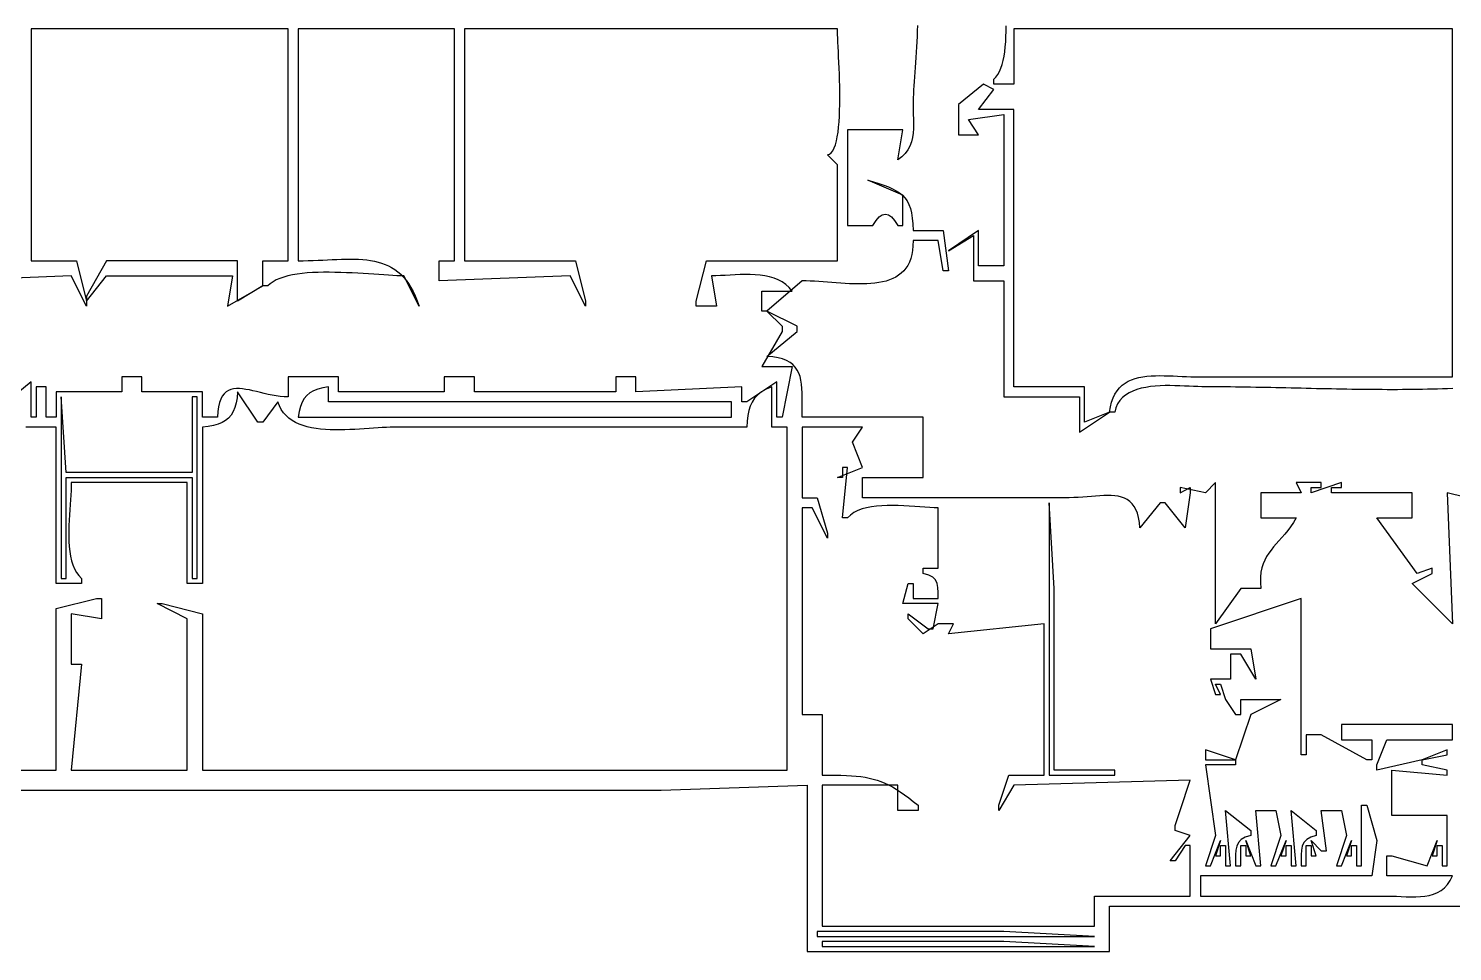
# Model space of a CAD drawing. Header units: metres. Extents: x 159 to 1083, y 118 to 729.
# Drawn here: x 442.5 to 725, y 336 to 519.1 of the extents above; entities that cross this region are included whole.
import ezdxf

# ---------------------------------------------------------------- set-up
doc = ezdxf.new("R2010")
doc.units = ezdxf.units.M

msp = doc.modelspace()

# ---------------------------------------------------------------- linework, layer by layer
for p, q in [((494, 519), (443, 519)), ((443, 519), (443, 473)), ((494, 473), (494, 519)), ((527, 519), (496, 519)), ((496, 519), (496, 473)), ((527, 473), (527, 519)), ((603, 519), (529, 519)), ((529, 519), (529, 473)), ((603.007, 518.4942), (603, 519)), ((603.0266, 517.8755), (603.007, 518.4942)), ((603.0567, 517.1535), (603.0266, 517.8755)), ((603.0951, 516.338), (603.0567, 517.1535)), ((618.8049, 517.5131), (618.7538, 516.4518)), ((618.8472, 518.5807), (618.8049, 517.5131)), ((618.8789, 519.6515), (618.8472, 518.5807)), ((636.3779, 516.4124), (636.4312, 517.4442)), ((636.4312, 517.4442), (636.4594, 518.5093)), ((636.4594, 518.5093), (636.4646, 519.603)), ((725, 519), (638, 519)), ((638, 519), (638, 508)), ((725, 450), (725, 519)), ((603.1398, 515.4387), (603.0951, 516.338)), ((603.1886, 514.4653), (603.1398, 515.4387)), ((603.2393, 513.4276), (603.1886, 514.4653)), ((618.631, 514.3606), (618.5627, 513.3369)), ((618.6953, 515.3999), (618.631, 514.3606)), ((618.7538, 516.4518), (618.6953, 515.3999)), ((636.0463, 513.5662), (636.1875, 514.4686)), ((636.1875, 514.4686), (636.2974, 515.419)), ((636.2974, 515.419), (636.3779, 516.4124)), ((603.2899, 512.3353), (603.2393, 513.4276)), ((603.3383, 511.1981), (603.2899, 512.3353)), ((618.4919, 512.332), (618.4202, 511.349)), ((618.5627, 513.3369), (618.4919, 512.332)), ((635.4128, 511.1953), (635.661, 511.9247)), ((635.661, 511.9247), (635.8715, 512.7166)), ((635.8715, 512.7166), (636.0463, 513.5662)), ((603.3822, 510.0257), (603.3383, 511.1981)), ((603.4197, 508.8279), (603.3822, 510.0257)), ((603.4484, 507.6144), (603.4197, 508.8279)), ((618.2157, 508.5623), (618.1565, 507.6979)), ((618.2805, 509.461), (618.2157, 508.5623)), ((618.3492, 510.3909), (618.2805, 509.461)), ((618.4202, 511.349), (618.3492, 510.3909)), ((634, 509), (634.4204, 509.4307)), ((634, 508), (634, 509)), ((634.4204, 509.4307), (634.7946, 509.9435)), ((634.7946, 509.9435), (635.1247, 510.5333)), ((635.1247, 510.5333), (635.4128, 511.1953)), ((603.4665, 506.3949), (603.4484, 507.6144)), ((603.4716, 505.1792), (603.4665, 506.3949)), ((618.0612, 506.0846), (618.0283, 505.3419)), ((618.1045, 506.8709), (618.0612, 506.0846)), ((618.1565, 507.6979), (618.1045, 506.8709)), ((632, 508), (627, 504)), ((631, 503), (634, 507)), ((634, 507), (632, 508)), ((638, 508), (634, 508)), ((603.4347, 502.7979), (603.4617, 503.9769)), ((603.4617, 503.9769), (603.4716, 505.1792)), ((618.0073, 504.646), (618, 504)), ((618, 504), (618.0121, 503.0284)), ((618.0283, 505.3419), (618.0073, 504.646)), ((618.0121, 503.0284), (618.0387, 502.0584)), ((627, 504), (627, 498)), ((638, 503), (631, 503)), ((638, 448), (638, 503)), ((603.2295, 499.4972), (603.3207, 500.5483)), ((603.3207, 500.5483), (603.3884, 501.6517)), ((603.3884, 501.6517), (603.4347, 502.7979)), ((618.0387, 502.0584), (618.0648, 501.0951)), ((618.0754, 500.144), (618.0555, 499.2102)), ((618.0648, 501.0951), (618.0754, 500.144)), ((629, 501), (636, 502)), ((631, 498), (629, 501)), ((636, 502), (636, 472)), ((602.7936, 496.7556), (602.9681, 497.5911)), ((602.9681, 497.5911), (603.1127, 498.5082)), ((603.1127, 498.5082), (603.2295, 499.4972)), ((616, 499), (605, 499)), ((605, 499), (605, 480)), ((615, 493), (616, 499)), ((617.8643, 497.4159), (617.663, 496.566)), ((617.9901, 498.2991), (617.8643, 497.4159)), ((618.0555, 499.2102), (617.9901, 498.2991)), ((627, 498), (631, 498)), ((601.7542, 494.4236), (602.0695, 494.8356)), ((602.0695, 494.8356), (602.3464, 495.3681)), ((602.3464, 495.3681), (602.5871, 496.0113)), ((602.5871, 496.0113), (602.7936, 496.7556)), ((616.974, 494.987), (616.4564, 494.2685)), ((617.3712, 495.7546), (616.974, 494.987)), ((617.663, 496.566), (617.3712, 495.7546)), ((601, 494), (601.3984, 494.1418)), ((603, 492), (601, 494)), ((601.3984, 494.1418), (601.7542, 494.4236)), ((603, 473), (603, 492)), ((615.8034, 493.6044), (615, 493)), ((616.4564, 494.2685), (615.8034, 493.6044)), ((616, 486), (609, 489)), ((609, 489), (610.1607, 488.642)), ((610.1607, 488.642), (611.231, 488.3028)), ((611.231, 488.3028), (612.213, 487.9707)), ((612.213, 487.9707), (613.1092, 487.6342)), ((613.1092, 487.6342), (613.9218, 487.2814)), ((613.9218, 487.2814), (614.6531, 486.9008)), ((614.6531, 486.9008), (615.3054, 486.4808)), ((615.3054, 486.4808), (615.8809, 486.0095)), ((615.8809, 486.0095), (616.3821, 485.4755)), ((616, 480), (616, 486)), ((616.3821, 485.4755), (616.8112, 484.867)), ((616.8112, 484.867), (617.1704, 484.1725)), ((617.1704, 484.1725), (617.4622, 483.3801)), ((617.4622, 483.3801), (617.6887, 482.4783)), ((610, 480), (610.652, 480.9892)), ((610.652, 480.9892), (611.2809, 481.6958)), ((611.2809, 481.6958), (611.8943, 482.1197)), ((611.8943, 482.1197), (612.4999, 482.2611)), ((612.4999, 482.2611), (613.1055, 482.1197)), ((613.1055, 482.1197), (613.7189, 481.6958)), ((613.7189, 481.6958), (614.3478, 480.9892)), ((614.3478, 480.9892), (615, 480)), ((617.6887, 482.4783), (617.8523, 481.4555)), ((617.8523, 481.4555), (617.9553, 480.2999)), ((605, 480), (610, 480)), ((615, 480), (616, 480)), ((617.9553, 480.2999), (618, 479)), ((618, 479), (624, 479)), ((624, 479), (625, 471)), ((631, 479), (625, 475)), ((625, 475), (630, 478)), ((630, 478), (630, 469)), ((631, 472), (631, 479)), ((617.9027, 475.067), (617.7553, 474.2154)), ((617.9852, 475.9942), (617.9027, 475.067)), ((618, 477), (617.9852, 475.9942)), ((623, 477), (618, 477)), ((624, 471), (623, 477)), ((443, 473), (452, 473)), ((452, 473), (454, 465)), ((458, 473), (454, 466)), ((484, 473), (458, 473)), ((484, 465), (484, 473)), ((489, 468), (489, 473)), ((489, 473), (494, 473)), ((496, 473), (497.0073, 473.0076)), ((497.0073, 473.0076), (498.0025, 473.0286)), ((498.0025, 473.0286), (498.9849, 473.0598)), ((498.9849, 473.0598), (499.9542, 473.0985)), ((499.9542, 473.0985), (500.9097, 473.1414)), ((500.9097, 473.1414), (501.851, 473.1858)), ((501.851, 473.1858), (502.7775, 473.2285)), ((502.7775, 473.2285), (503.6887, 473.2667)), ((503.6887, 473.2667), (504.5842, 473.2972)), ((504.5842, 473.2972), (505.4633, 473.3172)), ((505.4633, 473.3172), (506.3257, 473.3237)), ((506.3257, 473.3237), (507.1707, 473.3136)), ((507.1707, 473.3136), (507.9978, 473.2841)), ((507.9978, 473.2841), (508.8066, 473.232)), ((508.8066, 473.232), (509.5965, 473.1544)), ((509.5965, 473.1544), (510.367, 473.0484)), ((510.367, 473.0484), (511.1176, 472.9109)), ((511.1176, 472.9109), (511.8478, 472.739)), ((511.8478, 472.739), (512.5571, 472.5297)), ((512.5571, 472.5297), (513.2449, 472.28)), ((513.2449, 472.28), (513.9107, 471.9869)), ((513.9107, 471.9869), (514.554, 471.6475)), ((524, 469), (524, 473)), ((524, 473), (527, 473)), ((529, 473), (551, 473)), ((551, 473), (553, 465)), ((575, 465), (577, 473)), ((577, 473), (603, 473)), ((616.9505, 472.084), (616.5706, 471.5048)), ((617.2764, 472.7269), (616.9505, 472.084)), ((617.5456, 473.4363), (617.2764, 472.7269)), ((617.7553, 474.2154), (617.5456, 473.4363)), ((636, 472), (631, 472)), ((451, 470), (426, 469)), ((454, 464), (451, 470)), ((454, 465), (458, 470)), ((458, 470), (483, 470)), ((483, 470), (482, 464)), ((491.6627, 469.1977), (491.0283, 468.8453)), ((492.3695, 469.5064), (491.6627, 469.1977)), ((493.1433, 469.7738), (492.3695, 469.5064)), ((493.9782, 470.0023), (493.1433, 469.7738)), ((494.8687, 470.1943), (493.9782, 470.0023)), ((495.8089, 470.3522), (494.8687, 470.1943)), ((496.7933, 470.4783), (495.8089, 470.3522)), ((497.8161, 470.575), (496.7933, 470.4783)), ((498.8717, 470.6447), (497.8161, 470.575)), ((499.9544, 470.6898), (498.8717, 470.6447)), ((501.0585, 470.7127), (499.9544, 470.6898)), ((502.1783, 470.7157), (501.0585, 470.7127)), ((503.3082, 470.7013), (502.1783, 470.7157)), ((504.4425, 470.6718), (503.3082, 470.7013)), ((505.5754, 470.6296), (504.4425, 470.6718)), ((506.7013, 470.5771), (505.5754, 470.6296)), ((507.8146, 470.5166), (506.7013, 470.5771)), ((508.9095, 470.4506), (507.8146, 470.5166)), ((509.9803, 470.3814), (508.9095, 470.4506)), ((511.0215, 470.3115), (509.9803, 470.3814)), ((512.0272, 470.2431), (511.0215, 470.3115)), ((512.9918, 470.1788), (512.0272, 470.2431)), ((513.9097, 470.1207), (512.9918, 470.1788)), ((514.7751, 470.0715), (513.9097, 470.1207)), ((514.554, 471.6475), (515.1744, 471.2587)), ((515.5825, 470.0333), (514.7751, 470.0715)), ((515.1744, 471.2587), (515.7712, 470.8175)), ((516.3259, 470.0087), (515.5825, 470.0333)), ((515.7712, 470.8175), (516.3441, 470.3211)), ((517, 470), (516.3259, 470.0087)), ((516.3441, 470.3211), (516.8923, 469.7663)), ((516.8923, 469.7663), (517.4156, 469.1503)), ((520, 464), (517, 470)), ((517.4156, 469.1503), (517.9132, 468.4699)), ((550, 470), (524, 469)), ((553, 464), (550, 470)), ((578.8708, 470.0134), (578, 470)), ((578, 470), (579, 464)), ((579.7822, 470.0485), (578.8708, 470.0134)), ((580.7267, 470.097), (579.7822, 470.0485)), ((581.6974, 470.1512), (580.7267, 470.097)), ((582.6869, 470.2028), (581.6974, 470.1512)), ((583.6882, 470.244), (582.6869, 470.2028)), ((584.6939, 470.2666), (583.6882, 470.244)), ((585.697, 470.2627), (584.6939, 470.2666)), ((586.6902, 470.2243), (585.697, 470.2627)), ((587.6664, 470.1432), (586.6902, 470.2243)), ((588.6183, 470.0116), (587.6664, 470.1432)), ((589.5389, 469.8214), (588.6183, 470.0116)), ((596, 469), (589, 463)), ((590.4208, 469.5645), (589.5389, 469.8214)), ((591.2569, 469.233), (590.4208, 469.5645)), ((592.0401, 468.8188), (591.2569, 469.233)), ((596.7937, 468.9904), (596, 469)), ((613.3128, 469.1981), (612.6325, 468.9806)), ((613.9585, 469.4583), (613.3128, 469.1981)), ((614.5668, 469.7643), (613.9585, 469.4583)), ((615.1349, 470.1189), (614.5668, 469.7643)), ((615.6601, 470.5252), (615.1349, 470.1189)), ((616.1396, 470.9862), (615.6601, 470.5252)), ((616.5706, 471.5048), (616.1396, 470.9862)), ((625, 471), (624, 471)), ((630, 469), (636, 469)), ((636, 469), (636, 446)), ((482, 464), (489, 468)), ((489, 468), (484, 465)), ((490, 468), (489, 468)), ((490.4722, 468.4468), (490, 468)), ((491.0283, 468.8453), (490.4722, 468.4468)), ((517.9132, 468.4699), (518.3848, 467.7224)), ((518.3848, 467.7224), (518.8298, 466.9046)), ((518.8298, 466.9046), (519.2476, 466.0136)), ((588, 463), (588, 467)), ((588, 467), (594, 467)), ((592.7631, 468.3139), (592.0401, 468.8188)), ((593.4188, 467.7103), (592.7631, 468.3139)), ((594, 467), (593.4188, 467.7103)), ((597.6081, 468.9639), (596.7937, 468.9904)), ((598.4402, 468.9234), (597.6081, 468.9639)), ((599.2873, 468.8717), (598.4402, 468.9234)), ((600.1467, 468.8121), (599.2873, 468.8717)), ((601.0155, 468.7473), (600.1467, 468.8121)), ((601.8912, 468.6805), (601.0155, 468.7473)), ((602.7708, 468.6146), (601.8912, 468.6805)), ((603.6516, 468.5525), (602.7708, 468.6146)), ((604.5309, 468.4973), (603.6516, 468.5525)), ((605.4059, 468.452), (604.5309, 468.4973)), ((606.2739, 468.4195), (605.4059, 468.452)), ((607.132, 468.4029), (606.2739, 468.4195)), ((607.9776, 468.4051), (607.132, 468.4029)), ((608.8078, 468.429), (607.9776, 468.4051)), ((609.62, 468.4778), (608.8078, 468.429)), ((610.4113, 468.5544), (609.62, 468.4778)), ((611.179, 468.6617), (610.4113, 468.5544)), ((611.9203, 468.8027), (611.179, 468.6617)), ((612.6325, 468.9806), (611.9203, 468.8027)), ((454, 466), (454, 465)), ((454, 465), (454, 464)), ((519.2476, 466.0136), (519.6379, 465.0464)), ((519.6379, 465.0464), (520, 464)), ((553, 465), (553, 464)), ((575, 464), (575, 465)), ((579, 464), (575, 464)), ((589, 463), (588, 463)), ((595, 460), (589, 463)), ((589, 463), (592, 460)), ((592, 459), (588, 452)), ((589, 454), (595, 459)), ((592, 460), (592, 459)), ((595, 459), (595, 460)), ((590.1764, 453.9187), (589, 454)), ((591.2149, 453.7589), (590.1764, 453.9187)), ((592.1239, 453.5236), (591.2149, 453.7589)), ((592.9121, 453.216), (592.1239, 453.5236)), ((593.5877, 452.8391), (592.9121, 453.216)), ((594.1594, 452.3959), (593.5877, 452.8391)), ((594.6357, 451.8895), (594.1594, 452.3959)), ((465, 450), (461, 450)), ((461, 450), (461, 447)), ((465, 447), (465, 450)), ((504, 450), (494, 450)), ((494, 450), (494, 446)), ((504, 447), (504, 450)), ((531, 450), (525, 450)), ((525, 450), (525, 447)), ((531, 447), (531, 450)), ((563, 450), (559, 450)), ((559, 450), (559, 447)), ((563, 447), (563, 450)), ((588, 452), (594, 452)), ((594, 452), (592, 442)), ((595.025, 451.3229), (594.6357, 451.8895)), ((595.3359, 450.6994), (595.025, 451.3229)), ((595.5768, 450.0218), (595.3359, 450.6994)), ((595.7563, 449.2933), (595.5768, 450.0218)), ((595.8828, 448.5169), (595.7563, 449.2933)), ((660.6992, 449.106), (661.3692, 449.407)), ((661.3692, 449.407), (662.0777, 449.6513)), ((662.0777, 449.6513), (662.821, 449.8441)), ((662.821, 449.8441), (663.5955, 449.9904)), ((663.5955, 449.9904), (664.3975, 450.0956)), ((664.3975, 450.0956), (665.2235, 450.1646)), ((665.2235, 450.1646), (666.0698, 450.2027)), ((666.0698, 450.2027), (666.9327, 450.215)), ((666.9327, 450.215), (667.8087, 450.2065)), ((667.8087, 450.2065), (668.6941, 450.1826)), ((668.6941, 450.1826), (669.5852, 450.1482)), ((669.5852, 450.1482), (670.4784, 450.1085)), ((670.4784, 450.1085), (671.3702, 450.0687)), ((671.3702, 450.0687), (672.2567, 450.0339)), ((672.2567, 450.0339), (673.1346, 450.0093)), ((673.1346, 450.0093), (674, 450)), ((674, 450), (725, 450)), ((443, 449), (437, 444)), ((443, 442), (443, 449)), ((446, 448), (444, 448)), ((444, 448), (444, 442)), ((446, 442), (446, 448)), ((461, 447), (448, 447)), ((448, 447), (448, 442)), ((477, 447), (465, 447)), ((477, 442), (477, 447)), ((481.3043, 446.6106), (480.9497, 446.1382)), ((481.7071, 446.9836), (481.3043, 446.6106)), ((482.1554, 447.2654), (481.7071, 446.9836)), ((482.6463, 447.4641), (482.1554, 447.2654)), ((483.1771, 447.5879), (482.6463, 447.4641)), ((483.7448, 447.6449), (483.1771, 447.5879)), ((484.3467, 447.6433), (483.7448, 447.6449)), ((484, 447), (483.8772, 445.8418)), ((488, 441), (484, 447)), ((484.98, 447.5913), (484.3467, 447.6433)), ((485.6419, 447.497), (484.98, 447.5913)), ((486.3295, 447.3685), (485.6419, 447.497)), ((487.04, 447.214), (486.3295, 447.3685)), ((487.7705, 447.0417), (487.04, 447.214)), ((488.5184, 446.8598), (487.7705, 447.0417)), ((489.2807, 446.6763), (488.5184, 446.8598)), ((490.0546, 446.4994), (489.2807, 446.6763)), ((490.8373, 446.3373), (490.0546, 446.4994)), ((498.3408, 446.7793), (497.7299, 446.27)), ((499.0632, 447.197), (498.3408, 446.7793)), ((499.9073, 447.533), (499.0632, 447.197)), ((500.8829, 447.7973), (499.9073, 447.533)), ((502, 448), (500.8829, 447.7973)), ((502, 445), (502, 448)), ((525, 447), (504, 447)), ((559, 447), (531, 447)), ((584, 448), (563, 447)), ((584, 445), (584, 448)), ((591, 449), (585, 445)), ((587.9491, 446.9752), (587.18, 446.3798)), ((588.8834, 447.5128), (587.9491, 446.9752)), ((590, 448), (588.8834, 447.5128)), ((590, 440), (590, 448)), ((591, 442), (591, 449)), ((595.9649, 447.6958), (595.8828, 448.5169)), ((596.011, 446.8329), (595.9649, 447.6958)), ((596.0297, 445.9314), (596.011, 446.8329)), ((652, 448), (638, 448)), ((652, 441), (652, 448)), ((657.6906, 445.8227), (658.0534, 446.5715)), ((658.0534, 446.5715), (658.4766, 447.2329)), ((658.4766, 447.2329), (658.9564, 447.8118)), ((658.9564, 447.8118), (659.4892, 448.3136)), ((659.4892, 448.3136), (660.0713, 448.7433)), ((660.0713, 448.7433), (660.6992, 449.106)), ((660.8623, 446.7939), (660.1798, 446.3628)), ((661.6091, 447.1568), (660.8623, 446.7939)), ((662.4124, 447.4568), (661.6091, 447.1568)), ((663.2645, 447.6993), (662.4124, 447.4568)), ((664.1577, 447.8894), (663.2645, 447.6993)), ((665.0842, 448.0324), (664.1577, 447.8894)), ((666.0365, 448.1337), (665.0842, 448.0324)), ((667.0066, 448.1984), (666.0365, 448.1337)), ((667.9871, 448.232), (667.0066, 448.1984)), ((668.97, 448.2396), (667.9871, 448.232)), ((669.9478, 448.2265), (668.97, 448.2396)), ((670.9127, 448.1981), (669.9478, 448.2265)), ((671.857, 448.1595), (670.9127, 448.1981)), ((672.7731, 448.1162), (671.857, 448.1595)), ((673.6531, 448.0732), (672.7731, 448.1162)), ((674.4894, 448.036), (673.6531, 448.0732)), ((675.2742, 448.0099), (674.4894, 448.036)), ((676, 448), (675.2742, 448.0099)), ((676.9937, 447.9987), (676, 448)), ((677.9883, 447.9951), (676.9937, 447.9987)), ((678.9838, 447.9891), (677.9883, 447.9951)), ((679.9802, 447.9811), (678.9838, 447.9891)), ((680.9774, 447.9711), (679.9802, 447.9811)), ((681.9754, 447.9592), (680.9774, 447.9711)), ((682.9742, 447.9456), (681.9754, 447.9592)), ((683.9736, 447.9305), (682.9742, 447.9456)), ((684.9737, 447.9139), (683.9736, 447.9305)), ((685.9744, 447.896), (684.9737, 447.9139)), ((686.9757, 447.877), (685.9744, 447.896)), ((687.9775, 447.857), (686.9757, 447.877)), ((688.9798, 447.836), (687.9775, 447.857)), ((689.9826, 447.8144), (688.9798, 447.836)), ((690.9858, 447.7921), (689.9826, 447.8144)), ((691.9894, 447.7694), (690.9858, 447.7921)), ((692.9933, 447.7464), (691.9894, 447.7694)), ((693.9976, 447.7231), (692.9933, 447.7464)), ((695.002, 447.6999), (693.9976, 447.7231)), ((696.0068, 447.6767), (695.002, 447.6999)), ((697.0116, 447.6537), (696.0068, 447.6767)), ((698.0167, 447.6311), (697.0116, 447.6537)), ((699.0218, 447.6091), (698.0167, 447.6311)), ((700.027, 447.5876), (699.0218, 447.6091)), ((701.0322, 447.567), (700.027, 447.5876)), ((702.0374, 447.5473), (701.0322, 447.567)), ((703.0425, 447.5286), (702.0374, 447.5473)), ((704.0475, 447.5112), (703.0425, 447.5286)), ((705.0524, 447.495), (704.0475, 447.5112)), ((706.0571, 447.4804), (705.0524, 447.495)), ((707.0616, 447.4674), (706.0571, 447.4804)), ((708.0658, 447.4561), (707.0616, 447.4674)), ((709.0698, 447.4467), (708.0658, 447.4561)), ((710.0734, 447.4394), (709.0698, 447.4467)), ((711.0766, 447.4342), (710.0734, 447.4394)), ((712.0794, 447.4314), (711.0766, 447.4342)), ((713.0817, 447.4309), (712.0794, 447.4314)), ((714.0836, 447.4331), (713.0817, 447.4309)), ((715.0849, 447.438), (714.0836, 447.4331)), ((716.0856, 447.4458), (715.0849, 447.438)), ((717.0857, 447.4565), (716.0856, 447.4458)), ((718.0852, 447.4704), (717.0857, 447.4565)), ((719.0839, 447.4876), (718.0852, 447.4704)), ((720.0819, 447.5082), (719.0839, 447.4876)), ((721.0791, 447.5324), (720.0819, 447.5082)), ((722.0756, 447.5602), (721.0791, 447.5324)), ((723.0711, 447.5919), (722.0756, 447.5602)), ((724.0658, 447.6275), (723.0711, 447.5919)), ((725.0595, 447.6673), (724.0658, 447.6275)), ((449, 446), (449, 410)), ((450, 431), (449, 446)), ((476, 446), (475, 446)), ((475, 446), (475, 431)), ((476, 410), (476, 446)), ((480.204, 444.0431), (480.0708, 443.0916)), ((480.3968, 444.8626), (480.204, 444.0431)), ((480.6463, 445.5582), (480.3968, 444.8626)), ((480.9497, 446.1382), (480.6463, 445.5582)), ((483.4366, 443.895), (483.1063, 443.094)), ((483.6915, 444.8089), (483.4366, 443.895)), ((483.8772, 445.8418), (483.6915, 444.8089)), ((492, 445), (489, 441)), ((491.626, 446.1982), (490.8373, 446.3373)), ((492.4179, 446.0901), (491.626, 446.1982)), ((492.2903, 444.2133), (492, 445)), ((492.6575, 443.5013), (492.2903, 444.2133)), ((493.2102, 446.0213), (492.4179, 446.0901)), ((494, 446), (493.2102, 446.0213)), ((496.4669, 444.0926), (496.2026, 443.117)), ((496.8029, 444.9367), (496.4669, 444.0926)), ((497.2206, 445.6591), (496.8029, 444.9367)), ((497.7299, 446.27), (497.2206, 445.6591)), ((582, 445), (502, 445)), ((582, 442), (582, 445)), ((585, 445), (584, 445)), ((585.6949, 444.1766), (585.4174, 443.2794)), ((586.0699, 444.9877), (585.6949, 444.1766)), ((586.5593, 445.7197), (586.0699, 444.9877)), ((587.18, 446.3798), (586.5593, 445.7197)), ((596.0061, 443.0255), (596.0187, 444.0246)), ((596.0187, 444.0246), (596.0294, 444.9943)), ((596.0294, 444.9943), (596.0297, 445.9314)), ((636, 446), (651, 446)), ((651, 446), (651, 439)), ((657, 443), (657.1602, 444.0421)), ((657.1602, 444.0421), (657.3916, 444.9813)), ((657.3916, 444.9813), (657.6906, 445.8227)), ((658.2458, 443.8511), (658, 443)), ((658.5944, 444.6076), (658.2458, 443.8511)), ((659.0381, 445.2749), (658.5944, 444.6076)), ((659.5691, 445.8582), (659.0381, 445.2749)), ((660.1798, 446.3628), (659.5691, 445.8582)), ((444, 442), (443, 442)), ((448, 442), (446, 442)), ((480, 442), (477, 442)), ((480.0708, 443.0916), (480, 442)), ((480.9058, 440.8936), (480.1048, 440.5632)), ((481.6003, 441.3056), (480.9058, 440.8936)), ((482.1943, 441.8055), (481.6003, 441.3056)), ((482.6942, 442.3996), (482.1943, 441.8055)), ((483.1063, 443.094), (482.6942, 442.3996)), ((489, 441), (488, 441)), ((493.0969, 442.8606), (492.6575, 443.5013)), ((493.6039, 442.2878), (493.0969, 442.8606)), ((494.1741, 441.7795), (493.6039, 442.2878)), ((494.8029, 441.3321), (494.1741, 441.7795)), ((495.4858, 440.9423), (494.8029, 441.3321)), ((496.2182, 440.6067), (495.4858, 440.9423)), ((496.2026, 443.117), (496, 442)), ((496, 442), (582, 442)), ((585.0869, 441.1982), (585, 440)), ((585.2204, 442.289), (585.0869, 441.1982)), ((585.4174, 443.2794), (585.2204, 442.289)), ((592, 442), (591, 442)), ((596, 442), (596.0061, 443.0255)), ((620, 442), (596, 442)), ((620, 430), (620, 442)), ((651, 439), (657, 443)), ((657, 443), (652, 441)), ((658, 443), (657, 443)), ((448, 440), (442, 440)), ((448, 409), (448, 440)), ((478.1581, 440.1226), (477, 440)), ((477, 440), (477, 409)), ((479.191, 440.3083), (478.1581, 440.1226)), ((480.1048, 440.5632), (479.191, 440.3083)), ((496.9955, 440.3218), (496.2182, 440.6067)), ((497.8134, 440.0843), (496.9955, 440.3218)), ((498.6671, 439.8906), (497.8134, 440.0843)), ((499.5522, 439.7373), (498.6671, 439.8906)), ((500.4641, 439.6211), (499.5522, 439.7373)), ((501.3983, 439.5384), (500.4641, 439.6211)), ((502.3503, 439.486), (501.3983, 439.5384)), ((503.3155, 439.4602), (502.3503, 439.486)), ((504.2893, 439.4578), (503.3155, 439.4602)), ((505.2673, 439.4753), (504.2893, 439.4578)), ((506.2449, 439.5092), (505.2673, 439.4753)), ((507.2176, 439.5562), (506.2449, 439.5092)), ((508.1807, 439.6128), (507.2176, 439.5562)), ((509.1299, 439.6755), (508.1807, 439.6128)), ((510.0604, 439.741), (509.1299, 439.6755)), ((510.9679, 439.8059), (510.0604, 439.741)), ((511.8478, 439.8666), (510.9679, 439.8059)), ((512.6954, 439.9198), (511.8478, 439.8666)), ((513.5064, 439.962), (512.6954, 439.9198)), ((514.2761, 439.9899), (513.5064, 439.962)), ((515, 440), (514.2761, 439.9899)), ((585, 440), (515, 440)), ((593, 440), (590, 440)), ((593, 372), (593, 440)), ((596, 440), (596, 426)), ((608, 440), (596, 440)), ((606, 437), (608, 440)), ((608, 432), (606, 437)), ((475, 431), (450, 431)), ((450, 410), (450, 430)), ((450, 430), (475, 430)), ((475, 430), (475, 410)), ((603, 430), (608, 432)), ((604, 430), (603, 430)), ((604, 422), (605, 432)), ((605, 432), (604, 432)), ((604, 432), (604, 430)), ((608, 426), (608, 430)), ((608, 430), (620, 430)), ((450.9519, 427.4116), (450.8997, 426.529)), ((450.9871, 428.2379), (450.9519, 427.4116)), ((451, 429), (450.9871, 428.2379)), ((474, 429), (451, 429)), ((474, 409), (474, 429)), ((676, 427), (671, 428)), ((671, 428), (671, 427)), ((671, 427), (673, 428)), ((673, 427), (672, 420)), ((673, 428), (673, 427)), ((678, 429), (676, 427)), ((678, 401), (678, 429)), ((695, 427), (687, 427)), ((687, 427), (687, 422)), ((699, 429), (694, 429)), ((694, 429), (695, 427)), ((703, 429), (697, 427)), ((697, 427), (697, 428)), ((697, 428), (699, 428)), ((699, 428), (699, 429)), ((701, 427), (701, 428)), ((701, 428), (703, 428)), ((717, 427), (701, 427)), ((703, 428), (703, 429)), ((717, 422), (717, 427)), ((736, 424), (724, 427)), ((724, 427), (725, 401)), ((450.765, 424.626), (450.693, 423.6216)), ((450.8356, 425.5978), (450.765, 424.626)), ((450.8997, 426.529), (450.8356, 425.5978)), ((596, 426), (599, 426)), ((598, 424), (596, 424)), ((596, 424), (596, 383)), ((601, 418), (598, 424)), ((599, 426), (601, 419)), ((608.7917, 424.0166), (607.8833, 423.766)), ((649, 426), (608, 426)), ((609.7558, 424.2045), (608.7917, 424.0166)), ((610.7661, 424.3362), (609.7558, 424.2045)), ((611.813, 424.4186), (610.7661, 424.3362)), ((612.8869, 424.4585), (611.813, 424.4186)), ((613.9782, 424.4625), (612.8869, 424.4585)), ((615.0774, 424.4374), (613.9782, 424.4625)), ((616.1747, 424.39), (615.0774, 424.4374)), ((617.2607, 424.327), (616.1747, 424.39)), ((618.3257, 424.2552), (617.2607, 424.327)), ((619.3601, 424.1813), (618.3257, 424.2552)), ((620.3543, 424.1121), (619.3601, 424.1813)), ((621.2987, 424.0543), (620.3543, 424.1121)), ((622.1838, 424.0147), (621.2987, 424.0543)), ((623, 424), (622.1838, 424.0147)), ((623, 412), (623, 424)), ((645, 425), (645, 371)), ((646, 408), (645, 425)), ((649.8928, 426.0166), (649, 426)), ((650.7803, 426.0587), (649.8928, 426.0166)), ((651.6596, 426.119), (650.7803, 426.0587)), ((652.5277, 426.1904), (651.6596, 426.119)), ((653.3817, 426.2656), (652.5277, 426.1904)), ((654.2187, 426.3372), (653.3817, 426.2656)), ((655.0357, 426.3982), (654.2187, 426.3372)), ((655.8298, 426.4411), (655.0357, 426.3982)), ((656.5981, 426.4589), (655.8298, 426.4411)), ((657.3376, 426.4441), (656.5981, 426.4589)), ((658.0455, 426.3897), (657.3376, 426.4441)), ((658.7187, 426.2883), (658.0455, 426.3897)), ((659.3543, 426.1326), (658.7187, 426.2883)), ((659.9494, 425.9155), (659.3543, 426.1326)), ((660.5012, 425.6297), (659.9494, 425.9155)), ((661.0065, 425.2679), (660.5012, 425.6297)), ((661.4626, 424.823), (661.0065, 425.2679)), ((661.8665, 424.2875), (661.4626, 424.823)), ((662.2152, 423.6544), (661.8665, 424.2875)), ((667, 425), (663, 420)), ((668, 425), (667, 425)), ((672, 420), (668, 425)), ((450.5657, 421.5462), (450.5208, 420.4911)), ((450.6248, 422.5924), (450.5657, 421.5462)), ((450.693, 423.6216), (450.6248, 422.5924)), ((605, 422), (604, 422)), ((605.5891, 422.5695), (605, 422)), ((606.2725, 423.0491), (605.5891, 422.5695)), ((607.0404, 423.4457), (606.2725, 423.0491)), ((607.8833, 423.766), (607.0404, 423.4457)), ((662.5059, 422.9163), (662.2152, 423.6544)), ((662.7355, 422.0661), (662.5059, 422.9163)), ((662.9012, 421.0964), (662.7355, 422.0661)), ((663, 420), (662.9012, 421.0964)), ((687, 422), (694, 422)), ((693.4581, 421.0876), (692.8972, 420.2535)), ((694, 422), (693.4581, 421.0876)), ((718, 411), (710, 422)), ((710, 422), (717, 422)), ((450.4955, 419.4348), (450.495, 418.3853)), ((450.495, 418.3853), (450.5244, 417.3505)), ((450.5208, 420.4911), (450.4955, 419.4348)), ((601, 419), (601, 418)), ((691.746, 418.7731), (691.1695, 418.1034)), ((692.3242, 419.4859), (691.746, 418.7731)), ((692.8972, 420.2535), (692.3242, 419.4859)), ((450.5244, 417.3505), (450.589, 416.3382)), ((450.589, 416.3382), (450.6941, 415.3564)), ((450.6941, 415.3564), (450.8447, 414.413)), ((689.0206, 415.6217), (688.5573, 414.9922)), ((689.5204, 416.2359), (689.0206, 415.6217)), ((690.0498, 416.8465), (689.5204, 416.2359)), ((690.6018, 417.4651), (690.0498, 416.8465)), ((691.1695, 418.1034), (690.6018, 417.4651)), ((450.8447, 414.413), (451.0463, 413.5158)), ((451.0463, 413.5158), (451.3039, 412.6728)), ((451.3039, 412.6728), (451.6229, 411.8918)), ((687.4561, 412.8945), (687.2084, 412.0866)), ((687.7681, 413.6402), (687.4561, 412.8945)), ((688.1375, 414.3356), (687.7681, 413.6402)), ((688.5573, 414.9922), (688.1375, 414.3356)), ((449, 410), (450, 410)), ((451.6229, 411.8918), (452.0084, 411.1807)), ((452.0084, 411.1807), (452.4657, 410.5475)), ((452.4657, 410.5475), (453, 410)), ((453, 410), (453, 409)), ((475, 410), (476, 410)), ((620, 411), (620, 412)), ((620, 412), (623, 412)), ((621.1243, 410.674), (620, 411)), ((621.919, 410.2461), (621.1243, 410.674)), ((622.4426, 409.6998), (621.919, 410.2461)), ((622.7538, 409.0185), (622.4426, 409.6998)), ((686.9338, 410.2377), (686.9208, 409.1733)), ((687.032, 411.2049), (686.9338, 410.2377)), ((687.2084, 412.0866), (687.032, 411.2049)), ((717, 409), (721, 411)), ((721, 412), (718, 411)), ((721, 411), (721, 412)), ((453, 409), (448, 409)), ((477, 409), (474, 409)), ((616, 405), (617, 409)), ((617, 409), (618, 409)), ((618, 409), (618, 406)), ((622.9113, 408.1858), (622.7538, 409.0185)), ((622.9738, 407.1851), (622.9113, 408.1858)), ((623, 406), (622.9738, 407.1851)), ((646, 372), (646, 408)), ((683, 408), (678, 401)), ((687, 408), (683, 408)), ((686.9208, 409.1733), (687, 408)), ((725, 401), (717, 409)), ((448, 404), (456, 406)), ((456, 406), (457, 406)), ((457, 406), (457, 402)), ((474, 402), (468, 405)), ((468, 405), (469, 405)), ((469, 405), (477, 403)), ((623, 405), (616, 405)), ((618, 406), (623, 406)), ((622, 400), (623, 405)), ((695, 406), (677, 400)), ((695, 375), (695, 406)), ((448, 372), (448, 404)), ((457, 402), (451, 403)), ((451, 403), (451, 393)), ((474, 372), (474, 402)), ((477, 403), (477, 372)), ((617, 402), (617, 403)), ((617, 403), (621, 400)), ((620, 399), (617, 402)), ((623, 401), (620, 399)), ((621, 400), (622, 400)), ((625, 401), (623, 401)), ((644, 401), (625, 399)), ((625, 399), (626, 401)), ((626, 401), (625, 401)), ((644, 371), (644, 401)), ((677, 400), (677, 396)), ((677, 396), (685, 396)), ((685, 396), (686, 390)), ((451, 393), (453, 393)), ((453, 393), (451, 372)), ((683, 395), (681, 395)), ((681, 395), (681, 390)), ((686, 390), (683, 395)), ((681, 390), (677, 390)), ((677, 390), (678, 387)), ((679, 387), (678, 389)), ((678, 389), (679, 389)), ((679, 389), (680, 386)), ((678, 387), (679, 387)), ((680, 386), (682, 383)), ((683, 383), (683, 386)), ((683, 386), (690, 386)), ((691, 386), (685, 383)), ((690, 386), (691, 386)), ((596, 383), (600, 383)), ((600, 383), (600, 371)), ((682, 383), (683, 383)), ((685, 383), (682, 374)), ((699, 379), (696, 379)), ((696, 379), (696, 375)), ((708, 374), (699, 379)), ((725, 381), (703, 381)), ((703, 381), (703, 378)), ((725, 378), (725, 381)), ((682, 374), (676, 376)), ((676, 376), (676, 374)), ((703, 378), (709, 378)), ((709, 378), (709, 374)), ((710, 373), (712, 378)), ((712, 378), (725, 378)), ((724, 376), (719, 374)), ((724, 375), (724, 376)), ((676, 374), (682, 374)), ((682, 373), (676, 373)), ((676, 373), (678, 359)), ((682, 374), (682, 373)), ((696, 375), (695, 375)), ((709, 374), (708, 374)), ((719, 374), (710, 372)), ((710, 372), (710, 373)), ((719, 374), (724, 375)), ((719, 373), (719, 374)), ((724, 372), (719, 373)), ((334, 372), (448, 372)), ((451, 372), (474, 372)), ((477, 372), (593, 372)), ((600, 371), (601.3135, 370.9968)), ((601.3135, 370.9968), (602.5405, 370.9852)), ((602.5405, 370.9852), (603.6881, 370.962)), ((603.6881, 370.962), (604.7636, 370.9242)), ((604.7636, 370.9242), (605.7742, 370.8685)), ((605.7742, 370.8685), (606.7271, 370.7919)), ((606.7271, 370.7919), (607.6294, 370.6912)), ((607.6294, 370.6912), (608.4885, 370.5633)), ((608.4885, 370.5633), (609.3115, 370.4051)), ((609.3115, 370.4051), (610.1057, 370.2134)), ((610.1057, 370.2134), (610.8782, 369.985)), ((635, 365), (637, 371)), ((637, 371), (644, 371)), ((645, 371), (658, 371)), ((658, 372), (646, 372)), ((658, 371), (658, 372)), ((713, 363), (713, 372)), ((713, 372), (724, 371)), ((724, 371), (724, 372)), ((321, 368), (510, 368)), ((510, 368), (568, 368)), ((568, 368), (597, 369)), ((597, 369), (597, 336)), ((615, 369), (600, 369)), ((600, 369), (600, 341)), ((610.8782, 369.985), (611.6363, 369.717)), ((611.6363, 369.717), (612.3871, 369.4061)), ((612.3871, 369.4061), (613.138, 369.0492)), ((613.138, 369.0492), (613.8961, 368.6431)), ((613.8961, 368.6431), (614.6686, 368.1848)), ((614.6686, 368.1848), (615.4627, 367.6711)), ((615, 364), (615, 369)), ((615.4627, 367.6711), (616.2857, 367.0989)), ((638, 369), (635, 364)), ((673, 370), (638, 369)), ((671, 364), (673, 370)), ((616.2857, 367.0989), (617.1448, 366.4651)), ((617.1448, 366.4651), (618.0471, 365.7665)), ((618.0471, 365.7665), (619, 365)), ((619, 365), (619, 364)), ((635, 364), (635, 365)), ((707, 353), (707, 365)), ((707, 365), (708, 365)), ((708, 365), (710, 358)), ((619, 364), (615, 364)), ((670, 361), (671, 364)), ((681, 353), (680, 364)), ((680, 364), (685, 360)), ((687, 353), (686, 364)), ((686, 364), (690, 364)), ((690, 364), (691, 359)), ((694, 353), (693, 364)), ((693, 364), (698, 360)), ((700, 356), (699, 364)), ((699, 364), (703, 364)), ((703, 364), (704, 359)), ((724, 363), (713, 363)), ((724, 353), (724, 363)), ((669, 354), (673, 359)), ((670, 360), (670, 361)), ((673, 359), (670, 360)), ((678, 359), (676, 353)), ((685, 359), (683.8946, 358.6638)), ((685, 360), (685, 359)), ((691, 359), (689, 353)), ((698, 359), (696.8946, 358.6638)), ((698, 360), (698, 359)), ((704, 359), (702, 353)), ((672, 357), (670, 354)), ((673, 357), (672, 357)), ((673, 347), (673, 357)), ((677, 353), (679, 358)), ((679, 358), (678, 355)), ((679, 355), (679, 357)), ((679, 357), (680, 357)), ((680, 357), (680, 353)), ((682.0578, 356.1097), (681.9958, 355.1824)), ((682.2289, 356.9243), (682.0578, 356.1097)), ((682.5588, 357.6232), (682.2289, 356.9243)), ((683.0975, 358.2039), (682.5588, 357.6232)), ((683, 353), (683, 357)), ((683, 357), (684, 357)), ((683.8946, 358.6638), (683.0975, 358.2039)), ((685, 355), (684, 358)), ((684, 358), (686, 353)), ((684, 357), (684, 355)), ((690, 353), (692, 358)), ((692, 358), (691, 355)), ((692, 355), (692, 357)), ((692, 357), (693, 357)), ((693, 357), (693, 353)), ((695.0578, 356.1098), (694.9958, 355.1824)), ((695.2289, 356.9243), (695.0578, 356.1098)), ((695.5588, 357.6233), (695.2289, 356.9243)), ((696.0975, 358.204), (695.5588, 357.6233)), ((696, 353), (696, 357)), ((696, 357), (697, 357)), ((696.8946, 358.6638), (696.0975, 358.204)), ((698, 355), (697, 358)), ((697, 358), (699, 356)), ((697, 357), (697, 355)), ((699, 356), (700, 356)), ((703, 353), (705, 358)), ((705, 358), (704, 355)), ((705, 355), (705, 357)), ((705, 357), (706, 357)), ((706, 357), (706, 353)), ((710, 358), (709, 351)), ((720, 353), (722, 358)), ((722, 358), (721, 355)), ((722, 355), (722, 357)), ((722, 357), (723, 357)), ((723, 357), (723, 353)), ((670, 354), (669, 354)), ((678, 355), (679, 355)), ((681.9958, 355.1824), (681.9932, 354.1449)), ((681.9932, 354.1449), (682, 353)), ((684, 355), (685, 355)), ((691, 355), (692, 355)), ((694.9958, 355.1824), (694.9932, 354.1449)), ((694.9932, 354.1449), (695, 353)), ((697, 355), (698, 355)), ((704, 355), (705, 355)), ((712, 351), (712, 355)), ((712, 355), (713, 355)), ((713, 355), (720, 353)), ((721, 355), (722, 355)), ((709, 351), (675, 351)), ((675, 351), (675, 347)), ((676, 353), (677, 353)), ((680, 353), (681, 353)), ((682, 353), (683, 353)), ((686, 353), (687, 353)), ((689, 353), (690, 353)), ((693, 353), (694, 353)), ((695, 353), (696, 353)), ((702, 353), (703, 353)), ((706, 353), (707, 353)), ((725, 351), (712, 351)), ((723, 353), (724, 353)), ((724.5521, 350.0674), (725, 351)), ((721.253, 347.3674), (722.0321, 347.6856)), ((722.0321, 347.6856), (722.7581, 348.1027)), ((722.7581, 348.1027), (723.4246, 348.6307)), ((723.4246, 348.6307), (724.0247, 349.2817)), ((724.0247, 349.2817), (724.5521, 350.0674)), ((654, 341), (654, 347)), ((654, 347), (673, 347)), ((657, 336), (657, 345)), ((657, 345), (1055, 345)), ((675, 347), (712, 347)), ((712, 347), (712.9458, 346.9857)), ((712.9458, 346.9857), (713.9047, 346.9509)), ((713.9047, 346.9509), (714.8701, 346.9075)), ((714.8701, 346.9075), (715.8353, 346.8675)), ((715.8353, 346.8675), (716.7937, 346.8428)), ((716.7937, 346.8428), (717.7387, 346.8454)), ((717.7387, 346.8454), (718.6638, 346.8872)), ((718.6638, 346.8872), (719.5623, 346.9802)), ((719.5623, 346.9802), (720.4276, 347.1362)), ((720.4276, 347.1362), (721.253, 347.3674)), ((599, 340), (599, 339)), ((636, 340), (599, 340)), ((600, 341), (654, 341)), ((654, 339), (636, 340)), ((599, 339), (654, 339)), ((600, 338), (600, 337)), ((636, 338), (600, 338)), ((600, 337), (654, 337)), ((654, 337), (636, 338)), ((597, 336), (657, 336))]:
    msp.add_line(p, q)

doc.saveas('drawing.dxf')
